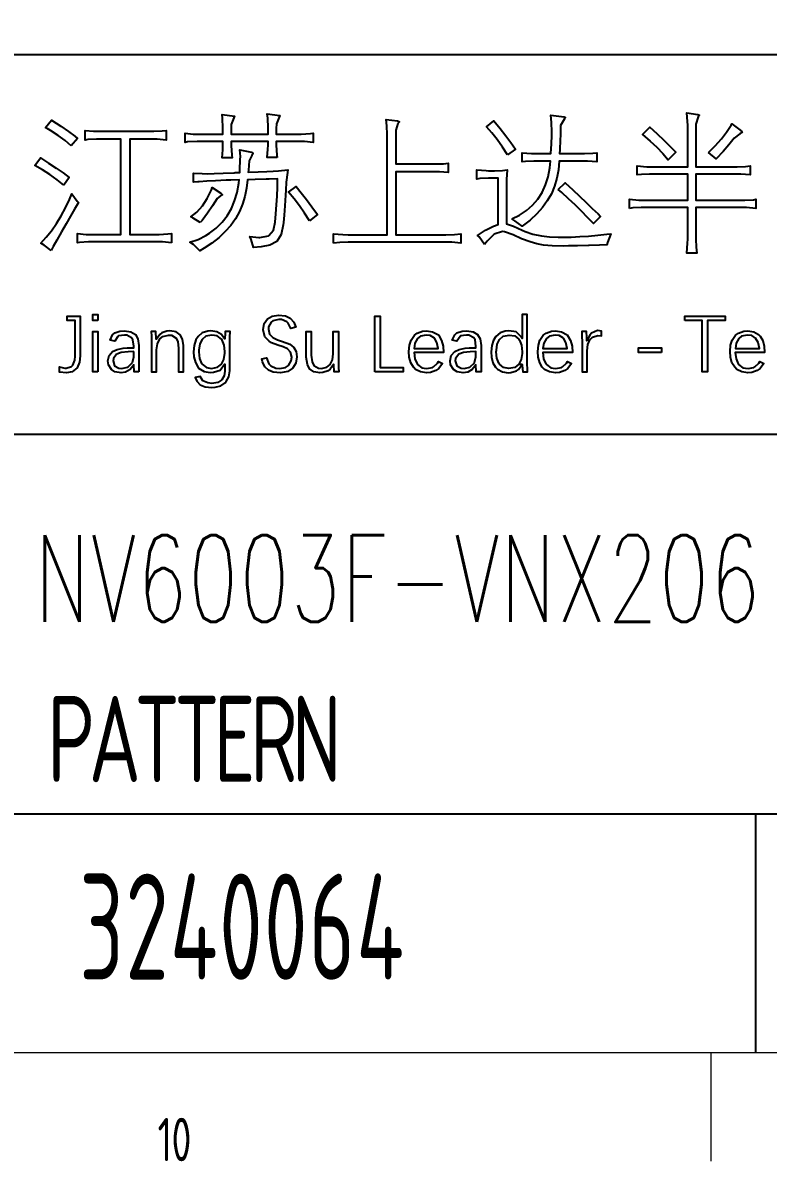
# Model space of a CAD drawing. Extents: x 10 to 206, y -65 to 73.
# Drawn here: x 175.4 to 187.24, y -65.06 to -46.97 of the extents above; entities that cross this region are included whole.
import ezdxf

# ---------------------------------------------------------------- set-up
doc = ezdxf.new("R2010")
doc.units = 0
doc.header["$LTSCALE"] = 0.5
doc.layers.add('FRAME', color=7, linetype='Continuous', lineweight=0)
for name, color, linetype in [('LOGO', 7, 'Continuous'), ('TIT', 7, 'Continuous'), ('TXT', 7, 'Continuous')]:
    doc.layers.add(name, color=color, linetype=linetype)
doc.styles.add('high0.5', font='iso.shx', dxfattribs={"bigfont": 'AllInOneBig.shx'})

msp = doc.modelspace()

# ---------------------------------------------------------------- linework, layer by layer
at = {"layer": 'FRAME'}
msp.add_lwpolyline([(203.57251326, -63.33346918), (13.96153154, -63.33346919), (13.96153154, 71.15685637), (203.57251325, 71.15685637)], close=True, dxfattribs=at)
msp.add_lwpolyline([(186.33515152, -65.05720536), (186.33515152, -63.33346918)], dxfattribs=at)
at = {"layer": 'LOGO'}
for p, q in [((177.52597679, -51.99980424), (177.52381862, -51.99980424)), ((183.33793296, -51.98685521), (183.33577479, -51.98685521))]:
    msp.add_line(p, q, dxfattribs=at)
for points in [[(179.44459136, -49.11432878), (179.28488666, -49.11432878), (179.29783569, -48.98268032), (179.29999386, -48.91793517), (179.29999386, -48.85750636), (178.71297118, -48.85750636), (178.71297118, -48.92440968), (178.72160387, -49.07763987), (178.72807838, -49.1208033), (178.56837368, -49.1208033), (178.58132271, -48.99347117), (178.58348088, -48.92440968), (178.58348088, -48.85750636), (178.1712701, -48.85750636), (178.01803992, -48.86613905), (177.98350917, -48.87261356), (177.98350917, -48.72801606), (178.1108413, -48.74096509), (178.1712701, -48.74312327), (178.58348088, -48.74312327), (178.58348088, -48.64816371), (178.57700637, -48.48845901), (178.56837368, -48.43018838), (178.76918978, -48.45587416), (178.75613461, -48.4819845), (178.71512935, -48.58989308), (178.71297118, -48.64816371), (178.71297118, -48.74312327), (179.29999386, -48.74312327), (179.29999386, -48.63953103), (179.29351935, -48.48630084), (179.28488666, -48.41939752), (179.48662879, -48.44754759), (179.47480576, -48.47119364), (179.4338005, -48.57694405), (179.42948416, -48.65463823), (179.42948416, -48.74312327), (179.82658774, -48.74312327), (179.97550158, -48.73449058), (180.01434867, -48.72801606), (180.01434867, -48.87261356), (179.87838385, -48.85966453), (179.82658774, -48.85750636), (179.42948416, -48.85750636), (179.42948416, -48.91793517), (179.43811684, -49.0754817)], [(183.17175375, -50.08982236), (183.29476953, -50.02939355), (183.40483628, -49.95601572), (183.49979583, -49.86968885), (183.58180635, -49.7747293), (183.65086785, -49.66682072), (183.70482214, -49.54812128), (183.74798557, -49.41863098), (183.7760418, -49.27619166), (183.78683266, -49.17044125), (183.52137755, -49.17044125), (183.38757091, -49.17907393), (183.33361662, -49.18339028), (183.33361662, -49.03879278), (183.48468863, -49.05174181), (183.52137755, -49.05174181), (183.79330717, -49.05174181), (183.80409803, -48.89851162), (183.80841437, -48.76254681), (183.80841437, -48.70643435), (183.80409803, -48.55752051), (183.79330717, -48.44097924), (184.00264982, -48.46471913), (184.02207336, -48.47550998), (184.00696616, -48.4970917), (183.94653736, -48.60284211), (183.94653736, -48.63305651), (183.94222101, -48.76038864), (183.93790467, -48.83376647), (183.93358833, -48.99347117), (183.92927199, -49.05174181), (184.32637556, -49.05174181), (184.45586586, -49.04526729), (184.52276918, -49.03879278), (184.52276918, -49.18339028), (184.37385534, -49.17259942), (184.32637556, -49.17044125), (183.92495564, -49.17044125), (183.91416478, -49.30856423), (183.88826672, -49.44237087), (183.84941964, -49.56754482), (183.79978169, -49.68840244), (183.73503654, -49.80062736), (183.65734236, -49.90853594), (183.56669915, -50.00997001), (183.46310692, -50.10708773), (183.33466618, -50.20283446), (183.22139169, -50.11787859)], [(185.0385722, -49.92148497), (185.0385722, -49.77688747), (185.18964421, -49.7898365), (185.22633313, -49.79199467), (185.96442782, -49.79199467), (185.96442782, -49.37762572), (185.3579816, -49.37762572), (185.23064947, -49.38410024), (185.16374615, -49.39057475), (185.16374615, -49.24597725), (185.31481817, -49.26108445), (185.3579816, -49.26108445), (185.96442782, -49.26108445), (185.96442782, -48.60284211), (185.95795331, -48.47119364), (185.94932062, -48.40429032), (186.12629069, -48.42803021), (186.15003058, -48.43882107), (186.13276521, -48.46471913), (186.09391812, -48.58557674), (186.09391812, -49.26108445), (186.75216046, -49.26108445), (186.88380893, -49.25460994), (186.9550286, -49.24597725), (186.9550286, -49.39057475), (186.80827293, -49.37978389), (186.75216046, -49.37762572), (186.09391812, -49.37762572), (186.09391812, -49.79199467), (186.8708599, -49.79199467), (187.00898289, -49.78336199), (187.0456718, -49.77688747), (187.0456718, -49.92148497), (186.90107431, -49.90853594), (186.8708599, -49.90853594), (186.09391812, -49.90853594), (186.09391812, -50.40923176), (186.10039263, -50.53872205), (186.10902532, -50.63152343), (185.94932062, -50.63152343), (185.96226965, -50.47613508), (185.96442782, -50.40923176), (185.96442782, -49.90853594), (185.22633313, -49.90853594), (185.09252649, -49.91501046)], [(176.17496135, -48.92872602), (176.07784363, -48.84455733), (175.96777688, -48.76254681), (175.8447611, -48.68269446), (175.76706692, -48.63737286), (175.8598683, -48.52083159), (176.00662397, -48.61579114), (176.12963975, -48.702118), (176.22891564, -48.77333767), (176.27423725, -48.81002659)], [(180.33807441, -50.47181873), (180.33807441, -50.32722123), (180.48698825, -50.33801209), (180.57331512, -50.34017026), (181.1905522, -50.34017026), (181.1905522, -48.74528144), (181.18623586, -48.60931663), (181.175445, -48.50788256), (181.35673141, -48.53162245), (181.38478764, -48.54457148), (181.36320593, -48.57262771), (181.32651701, -48.67837812), (181.32651701, -48.74528144), (181.32651701, -49.21576285), (181.94159592, -49.21576285), (182.08403525, -49.21144651), (182.16172943, -49.20281382), (182.16172943, -49.35172766), (182.02144827, -49.33877863), (181.94159592, -49.33877863), (181.32651701, -49.33877863), (181.32651701, -50.34017026), (182.12072417, -50.34017026), (182.26316349, -50.33585392), (182.36028122, -50.32722123), (182.36028122, -50.47181873), (182.21784189, -50.4588697), (182.12072417, -50.45671153), (180.57331512, -50.45671153), (180.43950848, -50.46102788)], [(183.10485043, -49.07332352), (183.02068173, -48.94814957), (182.93651304, -48.82945013), (182.85234435, -48.72154155), (182.76817565, -48.62442383), (182.88471692, -48.53162245), (182.98399282, -48.65248006), (183.07463602, -48.76686315), (183.15664655, -48.87692991), (183.23002438, -48.98052214), (183.23218255, -48.98268032)], [(185.36661428, -48.85103185), (185.47236469, -48.95030774), (185.56732424, -49.04958364), (185.65365111, -49.14885953), (185.77448208, -49.02802856), (185.68602368, -48.93735871), (185.59106413, -48.84239916), (185.48315555, -48.74096509), (185.36445611, -48.63305651), (185.24630127, -48.74691482)], [(186.29462808, -49.03447643), (186.40253666, -48.92656785), (186.49965438, -48.8165011), (186.58166491, -48.70859252), (186.65288457, -48.59852577), (186.6658336, -48.57694405), (186.81258927, -48.6870108), (186.8311942, -48.71358927), (186.7953239, -48.73664875), (186.70468069, -48.80355207), (186.61835382, -48.90930248), (186.52555244, -49.01721106), (186.41814979, -49.13416062)], [(177.76553384, -50.46750239), (177.62525268, -50.45455336), (177.57345656, -50.45455336), (176.44689098, -50.45455336), (176.30229348, -50.46318605), (176.27423725, -50.46750239), (176.27423725, -50.31858855), (176.41020206, -50.33369575), (176.45768184, -50.33369575), (176.962694, -50.33369575), (176.962694, -48.82297562), (176.5742231, -48.82297562), (176.43610012, -48.82945013), (176.39293669, -48.83592465), (176.39293669, -48.68269446), (176.5289015, -48.69564349), (176.57638128, -48.69564349), (177.48497153, -48.69564349), (177.61877817, -48.68916898), (177.67920697, -48.68269446), (177.67920697, -48.83592465), (177.53676765, -48.82297562), (177.49144604, -48.82297562), (177.10297515, -48.82297562), (177.10297515, -50.33369575), (177.57129839, -50.33369575), (177.7072632, -50.32506306), (177.76553384, -50.31858855)], [(179.33020826, -50.50419131), (179.18776894, -50.53440571), (179.0690695, -50.54519657), (179.03238058, -50.41786444), (179.00864069, -50.3682265), (179.15108002, -50.3833337), (179.17050356, -50.3833337), (179.30862655, -50.35743564), (179.31294289, -50.35311929), (179.38632072, -50.2689506), (179.41437696, -50.14161848), (179.42516781, -50.00565366), (179.43595867, -49.86537251), (179.44243319, -49.72509135), (179.4489077, -49.58265203), (179.45106587, -49.45100356), (179.3194174, -49.4553199), (179.26977946, -49.45747807), (179.09280938, -49.46395259), (178.97193593, -49.46627708), (178.95900274, -49.60207557), (178.93310468, -49.73156587), (178.8942576, -49.85458165), (178.84461965, -49.97328109), (178.78203267, -50.08550601), (178.70649666, -50.19125642), (178.6201698, -50.29053232), (178.52089391, -50.38549187), (178.40866898, -50.47181873), (178.2856532, -50.55382925), (178.21659171, -50.59483452), (178.11731581, -50.49771679), (178.05688701, -50.4588697), (178.18853548, -50.41786444), (178.31370943, -50.35311929), (178.36982189, -50.31427221), (178.47773047, -50.23441986), (178.57053185, -50.14161848), (178.6503842, -50.04018441), (178.71728752, -49.92580131), (178.76908364, -49.80278553), (178.80793073, -49.66682072), (178.83382879, -49.52006505), (178.83814513, -49.46826893), (178.71081301, -49.47258527), (178.635277, -49.47474344), (178.46693961, -49.48121796), (178.32881663, -49.48889146), (178.20795902, -49.49848333), (178.1863773, -49.5006415), (178.11731581, -49.50495785), (178.11731581, -49.36251852), (178.25328062, -49.36899304), (178.34392383, -49.37115121), (178.4453579, -49.36899304), (178.58563905, -49.36251852), (178.76260913, -49.35604401), (178.77771633, -49.35388583), (178.84893599, -49.35172766), (178.85109416, -49.29777337), (178.85756868, -49.15317587), (178.85756868, -49.14238502), (178.86188502, -49.09922158), (178.84893599, -48.99347117), (179.03669692, -49.02800192), (179.06475315, -49.04742546), (179.04101327, -49.07979804), (178.99784983, -49.1661249), (178.98705897, -49.31503874), (178.98274263, -49.34741132), (179.14244733, -49.34309498), (179.28057032, -49.33662046), (179.38200438, -49.32798777), (179.4640149, -49.32367143), (179.61297761, -49.31033149), (179.5935052, -49.46611076), (179.58918886, -49.50711602), (179.58055617, -49.6301318), (179.57408166, -49.71214232), (179.56544897, -49.88263788), (179.55465811, -50.02723538), (179.54386725, -50.14809299), (179.53955091, -50.18262374), (179.50717834, -50.33801209), (179.43786065, -50.4466098)], [(176.05410374, -49.55243762), (175.94835333, -49.46611076), (175.83612841, -49.38410024), (175.7152708, -49.30856423), (175.59657136, -49.24166091), (175.6850564, -49.1208033), (175.81454669, -49.20065565), (175.9354043, -49.280508), (176.04547106, -49.35820218), (176.13827244, -49.42942184)], [(182.73796125, -50.49340045), (182.65163439, -50.37254284), (182.6278945, -50.35096112), (182.75522662, -50.26679243), (182.87824241, -50.20420545), (182.95377841, -50.17614922), (182.95377841, -49.4402127), (182.79839006, -49.4402127), (182.66458342, -49.44884539), (182.61710364, -49.4553199), (182.61710364, -49.3107224), (182.76170114, -49.32151326), (182.79839006, -49.32367143), (182.89766595, -49.32367143), (183.0228399, -49.31719692), (183.09837591, -49.3107224), (183.08758505, -49.46179442), (183.08542688, -49.50927419), (183.08542688, -50.16535836), (183.19765181, -50.20636362), (183.33793296, -50.26679243), (183.38325457, -50.28837415), (183.50411218, -50.33153758), (183.64223516, -50.35959381), (183.77172546, -50.37254284), (183.90984844, -50.37685918), (183.97890993, -50.37901735), (184.11487474, -50.37685918), (184.25299773, -50.37038467), (184.39112071, -50.36175198), (184.53571821, -50.34880295), (184.68031571, -50.33153758), (184.74290269, -50.32506306), (184.69110657, -50.46102788), (184.68031571, -50.50203314), (184.56377444, -50.50419131), (184.40191157, -50.50850765), (184.38680437, -50.50850765), (184.21199247, -50.51498217), (184.07386948, -50.51714034), (183.98754262, -50.51929851), (183.81273072, -50.51498217), (183.67460773, -50.50419131), (183.5710155, -50.48476776), (183.46094874, -50.45455336), (183.3271421, -50.40275724), (183.19333546, -50.34017026), (183.05737065, -50.29269049), (183.02068173, -50.28837415), (182.89334961, -50.33153758), (182.87176789, -50.35096112), (182.78112468, -50.4437625)], [(183.90984844, -49.62365729), (184.01775702, -49.51790688), (184.13861463, -49.62581546), (184.24868138, -49.7294077), (184.35443179, -49.82652542), (184.44939135, -49.92148497), (184.54003455, -50.00997001), (184.57888164, -50.05097527), (184.46665672, -50.16320019), (184.37385534, -50.0639243), (184.27673762, -49.9646484), (184.17530355, -49.86753068), (184.07171131, -49.76825479), (183.96380273, -49.67113706)], [(175.85555195, -50.59267634), (175.74332703, -50.50634948), (175.69153091, -50.47613508), (175.77785778, -50.37901735), (175.8598683, -50.27542512), (175.93756248, -50.16320019), (176.01094031, -50.04234258), (176.0800018, -49.91501046), (176.14474695, -49.77904564), (176.18143587, -49.69271878), (176.26776273, -49.80710187), (176.28934445, -49.82652542), (176.22675747, -49.93227583), (176.15985415, -50.04665892), (176.09079266, -50.16535836), (176.019573, -50.29269049), (175.94403699, -50.42649713), (175.88792453, -50.5279312)], [(178.22090805, -50.14809299), (178.10868313, -50.07471516), (178.07199421, -50.05744978), (178.16911193, -49.9797556), (178.25759697, -49.88263788), (178.33313297, -49.76393844), (178.40003629, -49.62581546), (178.41298532, -49.59128471), (178.55110831, -49.67976975), (178.57700637, -49.70566781), (178.54031745, -49.72509135), (178.49283767, -49.76393844), (178.41730167, -49.88263788), (178.33529115, -49.99702098), (178.25112245, -50.11140407)], [(179.95607803, -50.12003676), (179.88054203, -49.99486281), (179.80068968, -49.87832154), (179.71652098, -49.76825479), (179.62587777, -49.66466255), (179.74457721, -49.57186117), (179.82658774, -49.67329523), (179.91075643, -49.78120381), (179.99708329, -49.89774508), (180.08556833, -50.02076086)], [(176.30660982, -52.36453524), (176.26516406, -52.45474072), (176.18791038, -52.51560726), (176.09942535, -52.53287263), (175.98720042, -52.52067427), (175.98720042, -52.43575491), (176.07136912, -52.4594948), (176.09295083, -52.46165297), (176.17711953, -52.43143856), (176.19654307, -52.40985685), (176.22891564, -52.33216267), (176.23323199, -52.26741752), (176.23323199, -51.70413473), (176.10805803, -51.70413473), (176.10805803, -51.63291506), (176.31740068, -51.63291506), (176.31740068, -52.26525935)], [(176.59580482, -51.70197656), (176.51595247, -51.70197656), (176.51595247, -51.60485883), (176.59580482, -51.60485883)], [(179.61292874, -52.51129091), (179.49917221, -52.53510042), (179.38200438, -52.52208177), (179.3043102, -52.4897092), (179.24819774, -52.43575491), (179.20935065, -52.35806073), (179.19855979, -52.31273913), (179.27625397, -52.29763192), (179.31294289, -52.38827513), (179.34531546, -52.42496405), (179.42516781, -52.45733662), (179.4791221, -52.46381114), (179.57623983, -52.44654577), (179.62587777, -52.41633136), (179.66904121, -52.34295353), (179.67551572, -52.28468289), (179.65825035, -52.20483054), (179.61077057, -52.15303443), (179.54170908, -52.12066185), (179.45538222, -52.09260562), (179.35610632, -52.0559167), (179.31510106, -52.03217681), (179.24665619, -51.95916895), (179.2207485, -51.85294741), (179.23956505, -51.74945633), (179.289203, -51.67823667), (179.36258084, -51.63507324), (179.46495764, -51.61914796), (179.57408166, -51.63075689), (179.64961766, -51.66528764), (179.7078883, -51.73003279), (179.7381027, -51.80988514), (179.66040852, -51.82930868), (179.61940326, -51.74298182), (179.59566337, -51.7214001), (179.51365285, -51.68902753), (179.47264759, -51.68686936), (179.37768804, -51.7062929), (179.34747364, -51.72787462), (179.30646837, -51.80341062), (179.3043102, -51.84225771), (179.32157558, -51.91995189), (179.37337169, -51.97390618), (179.4489077, -52.00843693), (179.49854565, -52.02354413), (179.60213789, -52.06023305), (179.64314315, -52.07965659), (179.7078883, -52.13145271), (179.74457721, -52.19619786), (179.75536807, -52.28036655), (179.74241904, -52.37748427), (179.68929551, -52.46602349), (179.68414841, -52.46596931)], [(180.99415858, -52.5199236), (180.99415858, -51.63291506), (181.07832727, -51.63291506), (181.07832727, -52.44870394), (181.44737462, -52.44870394), (181.44737462, -52.5199236)], [(183.3271421, -52.09476379), (183.33793296, -52.19835603), (183.33577479, -52.22641226), (183.32066759, -52.32352998), (183.28397867, -52.39690782), (183.33793296, -52.40338233), (183.33793296, -52.41848953), (183.34440748, -52.5199236), (183.41994348, -52.5199236), (183.41778531, -52.48323468), (183.41562714, -52.38395879), (183.41562714, -51.60485883), (183.33577479, -51.60485883), (183.33577479, -51.92858458), (183.33793296, -51.98685521), (183.33577479, -51.98685521), (183.31419307, -51.95448264), (183.23937505, -51.88465248), (183.1221158, -51.8659976), (183.06816151, -51.87031394), (182.98399282, -51.89837017), (182.9170895, -51.95664081), (182.88040058, -52.01275327), (182.85234435, -52.09908013), (182.84155349, -52.2005142), (182.848028, -52.28468289), (182.87176789, -52.37316793), (182.91277315, -52.44438759), (182.94298755, -52.47676017), (183.02068173, -52.51776543), (183.11564128, -52.53287263), (183.15664655, -52.53071446), (183.24297341, -52.50265823), (183.27534598, -52.47891834), (183.33577479, -52.40338233), (183.33793296, -52.40338233), (183.28397867, -52.39690782), (183.21707535, -52.44870394), (183.1221158, -52.46596931), (183.04010528, -52.45086211), (182.97320196, -52.39690782), (182.96456927, -52.38180062), (182.93435487, -52.30194827), (182.92356401, -52.19835603), (182.92572218, -52.17461614), (182.93867121, -52.07749842), (182.97536013, -52.00196241), (183.03578893, -51.95016629), (183.12859031, -51.93290092), (183.21707535, -51.94800812), (183.28397867, -51.99980424), (183.29476953, -52.01491144)], [(185.91910622, -51.70413473), (185.91910622, -51.63291506), (186.56224136, -51.63291506), (186.56224136, -51.70413473), (186.27952088, -51.70413473), (186.27952088, -52.5199236), (186.19535219, -52.5199236), (186.19535219, -51.70413473)], [(176.59580482, -52.5199236), (176.51595247, -52.5199236), (176.51595247, -51.87894663), (176.59580482, -51.87894663)], [(177.24757265, -52.5199236), (177.17203664, -52.5199236), (177.1677203, -52.4055405), (177.16556213, -52.4055405), (177.10944967, -52.48107651), (177.03607183, -52.52208177), (176.96485217, -52.53287263), (176.86773444, -52.51560726), (176.81162198, -52.48323468), (176.76414221, -52.40769868), (176.75550952, -52.3451117), (176.77493306, -52.25662666), (176.83104553, -52.19403969), (176.90226519, -52.16166711), (176.99722474, -52.14224357), (177.06196989, -52.13792722), (177.1677203, -52.13576905), (177.1677203, -52.10987099), (177.1526131, -52.0105951), (177.13318955, -51.97606435), (177.05549537, -51.93505909), (177.01880646, -51.93290092), (176.92384691, -51.94800812), (176.91521422, -51.95448264), (176.86557627, -52.03001864), (176.79004027, -52.01491144), (176.83104553, -51.92858458), (176.86557627, -51.89837017), (176.94758679, -51.87247211), (177.02096463, -51.8659976), (177.1223987, -51.8811048), (177.19441574, -51.92386492), (177.23246545, -51.9954879), (177.24757265, -52.09692196)], [(177.87775876, -52.14440174), (177.87775876, -52.5199236), (177.95761111, -52.5199236), (177.95761111, -52.12497819), (177.95761111, -52.09908013), (177.94250391, -51.99980424), (177.90581499, -51.92858458), (177.83891167, -51.88326297), (177.74179395, -51.8659976), (177.69431417, -51.87031394), (177.61014548, -51.89837017), (177.58208925, -51.92211006), (177.52597679, -51.99980424), (177.52381862, -51.99980424), (177.5173441, -51.87894663), (177.44396627, -51.87894663), (177.44828261, -51.95016629), (177.44828261, -52.02138596), (177.44828261, -52.5199236), (177.53029313, -52.5199236), (177.53029313, -52.16814163), (177.54108399, -52.07318208), (177.57993108, -51.9954879), (177.62956903, -51.95448264), (177.72021223, -51.93290092), (177.76769201, -51.93721726), (177.83891167, -51.98253887), (177.8669679, -52.0408095)], [(178.53799875, -52.48992323), (178.60937894, -52.39474965), (178.61369528, -52.39474965), (178.61153711, -52.42280588), (178.61153711, -52.45086211), (178.61153711, -52.50697457), (178.60290443, -52.58035241), (178.56405734, -52.64725573), (178.49931219, -52.68610282), (178.40435264, -52.70121002), (178.34176566, -52.6947355), (178.26407148, -52.66020476), (178.22090805, -52.59330144), (178.14321387, -52.60840864), (178.16695376, -52.66667927), (178.22090805, -52.72279173), (178.29860223, -52.75732248), (178.40435264, -52.76811334), (178.4604651, -52.76379699), (178.55110831, -52.74005711), (178.61801163, -52.69041916), (178.63311883, -52.67315379), (178.67628226, -52.59545961), (178.69138946, -52.50265823), (178.69138946, -52.0257023), (178.69138946, -51.96958984), (178.69570581, -51.87894663), (178.6201698, -51.87894663), (178.61801163, -51.90484469), (178.61369528, -51.9954879), (178.60937894, -51.9954879), (178.55758282, -51.92426823), (178.48420499, -51.8811048), (178.38924544, -51.8659976), (178.34176566, -51.87031394), (178.2554388, -51.89837017), (178.18853548, -51.95448264), (178.15400473, -52.0105951), (178.1259485, -52.09692196), (178.11731581, -52.2005142), (178.12163216, -52.27820838), (178.14537204, -52.36885159), (178.19596506, -52.45938646), (178.28349503, -52.51344909), (178.37845458, -52.52855629), (178.43240887, -52.52423994)], [(179.99924146, -52.3602189), (180.02513952, -52.41633136), (180.09851736, -52.46165297), (180.14599713, -52.46596931), (180.23448217, -52.44438759), (180.28627829, -52.40122416), (180.32512538, -52.32568815), (180.33591624, -52.2307286), (180.33591624, -51.87894663), (180.41792676, -51.87894663), (180.41792676, -52.37748427), (180.42008493, -52.44870394), (180.4222431, -52.5199236), (180.34886527, -52.5199236), (180.34239075, -52.39906599), (180.33807441, -52.39906599), (180.28412012, -52.47676017), (180.25390572, -52.50050006), (180.17189519, -52.52855629), (180.12441542, -52.53287263), (180.0272977, -52.51560726), (179.96039438, -52.47028565), (179.92370546, -52.39906599), (179.90644009, -52.28560782), (179.90644009, -51.87894663), (179.98629244, -51.87894663), (179.98629244, -52.25446849)], [(181.60707932, -52.44438759), (181.56607406, -52.3753261), (181.54233417, -52.28684107), (181.53585966, -52.19403969), (181.54449234, -52.09476379), (181.5703904, -52.01491144), (181.62434469, -51.93721726), (181.66750813, -51.90484469), (181.75167682, -51.87247211), (181.8142638, -51.8659976), (181.91138152, -51.8811048), (182.00423183, -51.93150925), (182.05597902, -52.02138596), (182.07971891, -52.11202916), (182.08523423, -52.21130506), (181.61787018, -52.21130506), (181.62866104, -52.31273913), (181.66534996, -52.3904333), (181.67182447, -52.39906599), (181.74088596, -52.45302028), (181.81858014, -52.46596931), (181.91138152, -52.44870394), (181.92864689, -52.44007125), (181.99339204, -52.37748427), (182.00634107, -52.35158621), (182.07108622, -52.38611696), (182.01065741, -52.46596931), (181.96533581, -52.49834188), (181.88116712, -52.52639812), (181.81642197, -52.53287263), (181.71930425, -52.5199236), (181.64161007, -52.47891834)], [(182.24373995, -52.48323468), (182.19841835, -52.40769868), (182.18978566, -52.3451117), (182.2092092, -52.25662666), (182.26532167, -52.19403969), (182.33654133, -52.16166711), (182.43150088, -52.14224357), (182.49624603, -52.13792722), (182.60199644, -52.13576905), (182.60199644, -52.10987099), (182.58688924, -52.0105951), (182.56530752, -51.97606435), (182.48977151, -51.93505909), (182.4530826, -51.93290092), (182.35812305, -51.94800812), (182.34949036, -51.95448264), (182.29985241, -52.03001864), (182.22431641, -52.01491144), (182.26532167, -51.92858458), (182.29985241, -51.89837017), (182.38186293, -51.87247211), (182.45524077, -51.8659976), (182.55667483, -51.8811048), (182.62869188, -51.92386492), (182.66674159, -51.9954879), (182.68184879, -52.09692196), (182.68184879, -52.5199236), (182.60631278, -52.5199236), (182.60199644, -52.4055405), (182.59983827, -52.4055405), (182.5437258, -52.48107651), (182.47034797, -52.52208177), (182.39912831, -52.53287263), (182.30201058, -52.51560726)], [(183.61417893, -52.3753261), (183.58828087, -52.28684107), (183.58180635, -52.19403969), (183.59259721, -52.09476379), (183.6163371, -52.01491144), (183.67029139, -51.93721726), (183.71561299, -51.90484469), (183.79978169, -51.87247211), (183.86236866, -51.8659976), (183.95948639, -51.8811048), (184.05233669, -51.93150925), (184.10408389, -52.02138596), (184.12782377, -52.11202916), (184.1333391, -52.21130506), (183.66597505, -52.21130506), (183.67676591, -52.31273913), (183.71345482, -52.3904333), (183.71992934, -52.39906599), (183.78899083, -52.45302028), (183.86668501, -52.46596931), (183.95948639, -52.44870394), (183.97675176, -52.44007125), (184.04149691, -52.37748427), (184.05444594, -52.35158621), (184.11919109, -52.38611696), (184.05876228, -52.46596931), (184.01344068, -52.49834188), (183.92711381, -52.52639812), (183.86452684, -52.53287263), (183.76740911, -52.5199236), (183.68971494, -52.47891834), (183.65518419, -52.44438759)], [(184.36522265, -52.02354413), (184.36306448, -52.02354413), (184.36306448, -51.97174801), (184.35658997, -51.87894663), (184.28321213, -51.87894663), (184.2853703, -51.95664081), (184.28752847, -52.03649316), (184.28752847, -52.5199236), (184.369539, -52.5199236), (184.369539, -52.19403969), (184.369539, -52.185407), (184.38032985, -52.08613111), (184.41270243, -52.00843693), (184.45154952, -51.96527349), (184.53787638, -51.93937543), (184.59614702, -51.94584995), (184.59614702, -51.87247211), (184.52971608, -51.86341335), (184.43644232, -51.90268652), (184.40838608, -51.93290092)], [(186.64425188, -52.28684107), (186.63777737, -52.19403969), (186.64641005, -52.09476379), (186.67230811, -52.01491144), (186.7262624, -51.93721726), (186.76942584, -51.90484469), (186.8557527, -51.87247211), (186.91833968, -51.8659976), (187.01329923, -51.8811048), (187.09099341, -51.92211006), (187.11689147, -51.95016629), (187.15789673, -52.02138596), (187.18163662, -52.11202916), (187.18715194, -52.21130506), (186.71978789, -52.21130506), (186.73273692, -52.31273913), (186.76726767, -52.3904333), (186.77374218, -52.39906599), (186.84280367, -52.45302028), (186.92265602, -52.46596931), (187.0154574, -52.44870394), (187.0305646, -52.44007125), (187.09530975, -52.37748427), (187.11041695, -52.35158621), (187.17300393, -52.38611696), (187.1147333, -52.46596931), (187.06725352, -52.49834188), (186.98308483, -52.52639812), (186.92049785, -52.53287263), (186.82338013, -52.5199236), (186.74568595, -52.47891834), (186.7111552, -52.44438759), (186.66799177, -52.3753261)], [(178.55974099, -51.99980424), (178.4906795, -51.94800812), (178.40866898, -51.93290092), (178.31370943, -51.95016629), (178.25328062, -52.00196241), (178.21659171, -52.07534025), (178.20148451, -52.17245797), (178.20148451, -52.2005142), (178.21227536, -52.30410644), (178.24248977, -52.38395879), (178.25328062, -52.39474965), (178.32018394, -52.44870394), (178.40219447, -52.46381114), (178.49499585, -52.44438759), (178.55974099, -52.39474965), (178.59642991, -52.31921364), (178.61153711, -52.22209592), (178.61369528, -52.19619786), (178.60290443, -52.09260562), (178.56837368, -52.01275327)], [(181.98260118, -52.04944219), (181.94159592, -51.9803807), (181.87685077, -51.94153361), (181.81210563, -51.93290092), (181.71930425, -51.95232446), (181.67398264, -51.98685521), (181.63297738, -52.06023305), (181.62002835, -52.14871808), (181.99986656, -52.14871808)], [(183.98970079, -51.9803807), (183.92495564, -51.94153361), (183.86021049, -51.93290092), (183.76740911, -51.95232446), (183.72208751, -51.98685521), (183.68108225, -52.06023305), (183.66597505, -52.14871808), (184.04797142, -52.14871808), (184.03070605, -52.04944219)], [(187.08451889, -52.04944219), (187.04351363, -51.9803807), (186.98092666, -51.94153361), (186.91402334, -51.93290092), (186.82122196, -51.95232446), (186.77590035, -51.98685521), (186.73705326, -52.06023305), (186.72194606, -52.14871808), (187.10394244, -52.14871808)], [(177.1677203, -52.19403969), (177.07707709, -52.19835603), (176.96701034, -52.20914689), (176.89579068, -52.23504495), (176.8936325, -52.23720312), (176.84399456, -52.30626461), (176.83967821, -52.3451117), (176.86125993, -52.42280588), (176.93032142, -52.46165297), (176.9778012, -52.46596931), (177.0684444, -52.44438759), (177.07707709, -52.44007125), (177.14182224, -52.37316793), (177.14398041, -52.36885159), (177.1677203, -52.27820838), (177.1677203, -52.27173386)], [(182.60199644, -52.27820838), (182.60199644, -52.27173386), (182.60199644, -52.19403969), (182.51135323, -52.19835603), (182.40128648, -52.20914689), (182.32790864, -52.23504495), (182.32790864, -52.23720312), (182.2782707, -52.30626461), (182.27395435, -52.3451117), (182.29553607, -52.42280588), (182.36459756, -52.46165297), (182.41207734, -52.46596931), (182.50272054, -52.44438759), (182.51135323, -52.44007125), (182.57609838, -52.37316793), (182.57825655, -52.36885159)], [(185.55055262, -52.21130506), (185.18582161, -52.21130506), (185.18582161, -52.13792722), (185.55055262, -52.13792722)]]:
    msp.add_lwpolyline(points, close=True, dxfattribs=at)
at = {"layer": 'TIT'}
for points in [[(138.43617967, -63.33346918), (138.43617967, -47.47509639), (203.57251326, -47.47509639)], [(167.39495001, -53.508173), (203.57251326, -53.508173)], [(138.4361823, -59.5412496), (167.39495001, -59.5412496), (203.57251326, -59.5412496)], [(187.04554239, -63.33346918), (187.04554239, -59.5412496)]]:
    msp.add_lwpolyline(points, dxfattribs=at)

# ---------------------------------------------------------------- texts
at = {"layer": 'FRAME', "insert": (177.54411676, -65.05718563), "char_height": 0.6894944694, "attachment_point": 7, "style": 'high0.5'}
msp.add_mtext('{\\W0.75;\\T0.95;10}', dxfattribs=at)
at = {"layer": 'TXT', "insert": (175.59782419, -56.48919326), "char_height": 1.3789889388, "width": 14.6552497677, "attachment_point": 7, "style": 'high0.5'}
msp.add_mtext('{\\T1.0313;\\W0.66667;\\Fromans,bigfont|c0;NV6003F-VNX206}', dxfattribs=at)
at = {"layer": 'TXT', "insert": (175.79172673, -59.03693538), "char_height": 1.367592336, "attachment_point": 7, "style": 'high0.5'}
msp.add_mtext('{\\T0.870833;\\W0.75;PATTERN}', dxfattribs=at)
at = {"layer": 'TXT', "color": 7, "insert": (176.30086468, -62.17289489), "char_height": 1.683, "attachment_point": 7, "style": 'high0.5'}
msp.add_mtext('{\\T1.0313;\\W0.66667;\\Fiso,chineset|c0;3240064}', dxfattribs=at)

doc.saveas('drawing.dxf')
